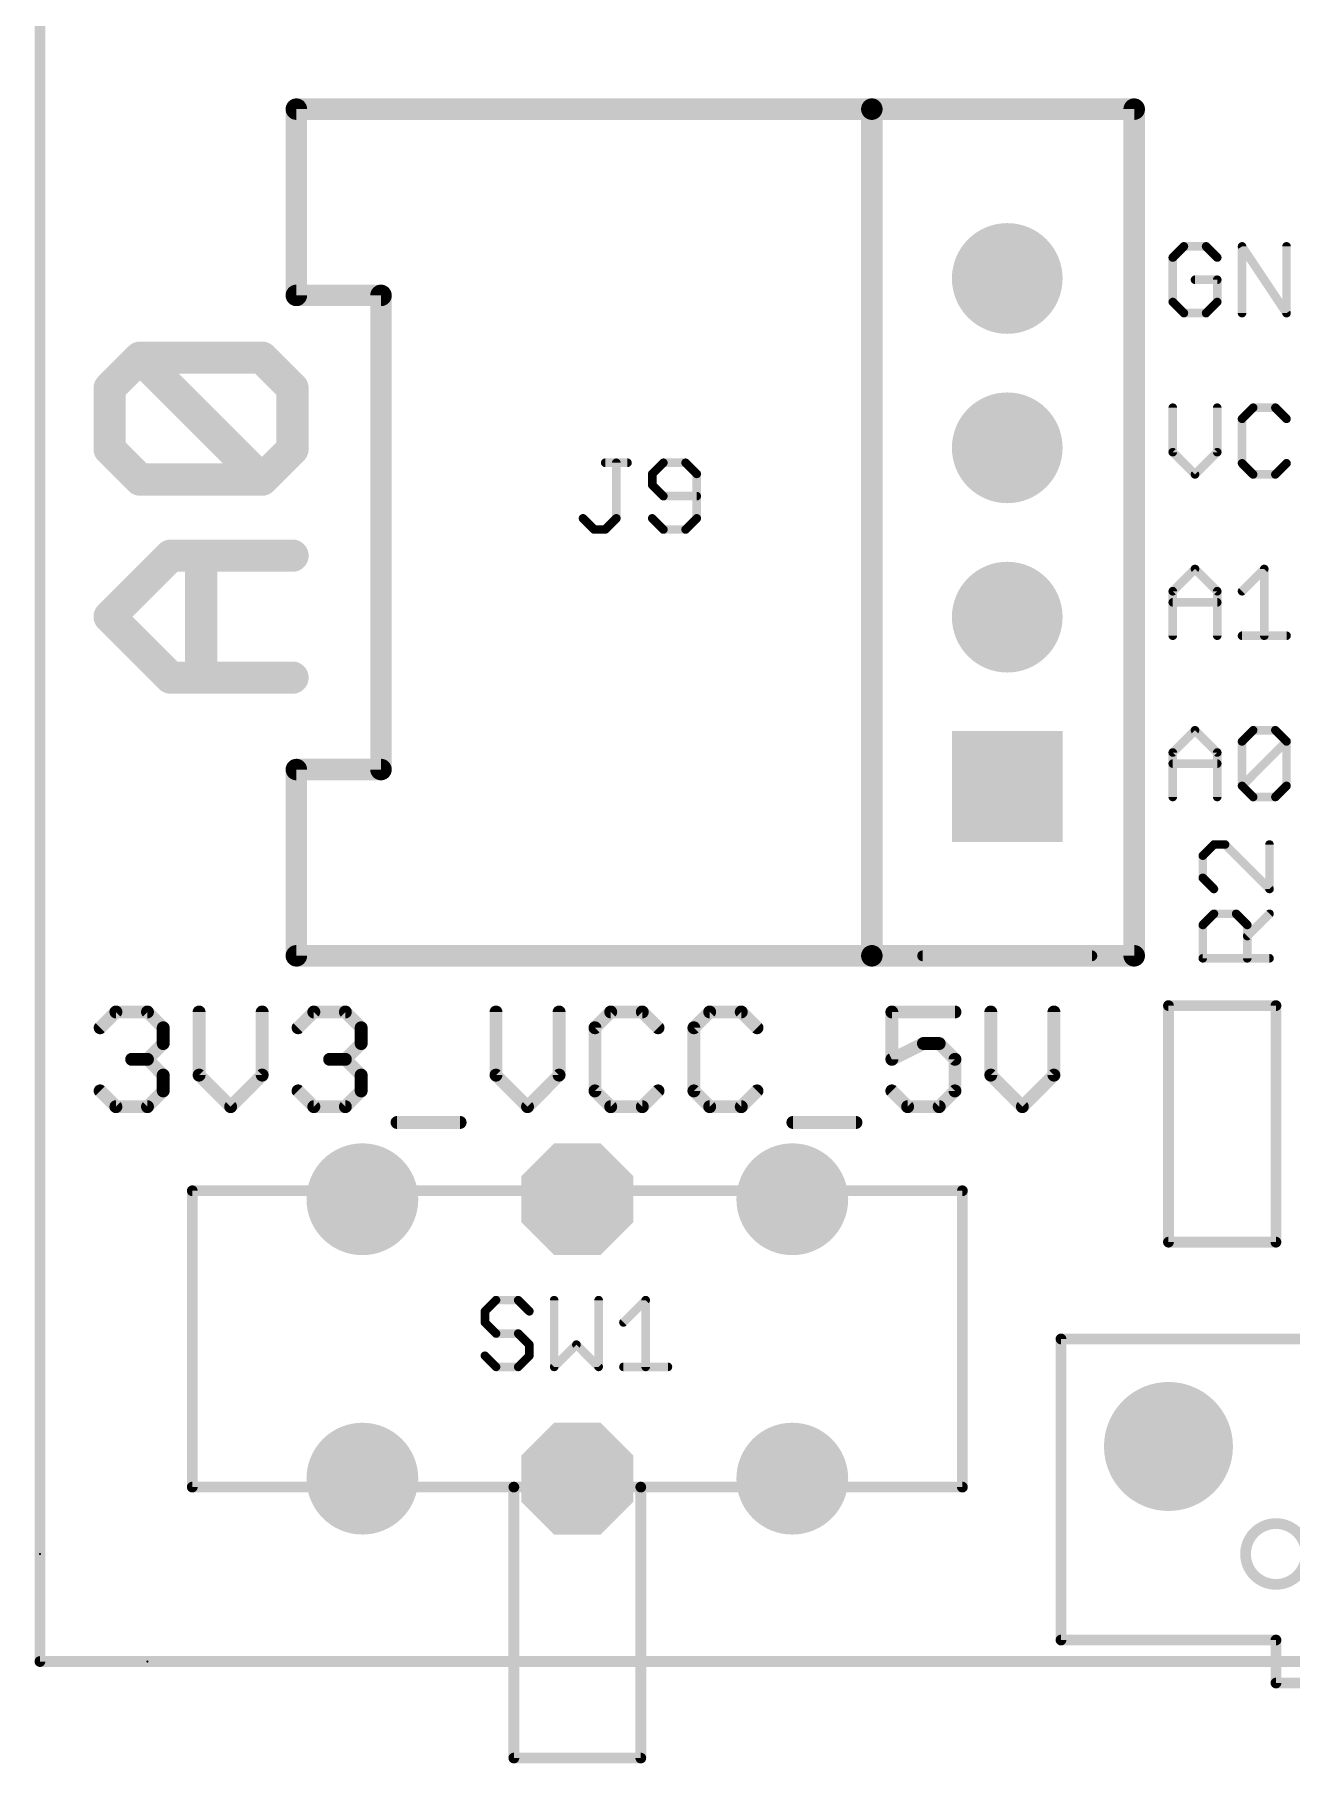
# Model space of a CAD drawing. Header units: inches. Extents: x 0 to 2.7, y -0.05 to 2.1.
# Drawn here: x -0.003 to 0.582, y -0.047 to 0.757 of the extents above; entities that cross this region are included whole.
import ezdxf

# ---------------------------------------------------------------- set-up
doc = ezdxf.new("R2010")
doc.units = ezdxf.units.IN
doc.header["$MEASUREMENT"] = 0
doc.layers.get('0').update_dxf_attribs({"linetype": 'CONTINUOUS'})
for name, color, linetype in [('17', 94, 'CONTINUOUS'), ('20', 214, 'CONTINUOUS'), ('21', 251, 'CONTINUOUS'), ('25', 251, 'CONTINUOUS')]:
    doc.layers.add(name, color=color, linetype=linetype)
doc.layers.get('0').off()

# ---------------------------------------------------------------- blocks, each defined once
blk = doc.blocks.new('SQUAREP')
blk.add_solid([(-0.5, -0.5), (0.5, -0.5), (-0.5, 0.5), (0.5, 0.5)])
blk = doc.blocks.new('ROUNDP')
at = {"const_width": 0.5}
blk.add_lwpolyline([(0, -0.25, 1), (0, 0.25, 1), (0, -0.25)], format="xyb", dxfattribs=at)
blk = doc.blocks.new('OCTAGONP')
at = {"const_width": 0.5}
blk.add_lwpolyline([(-0.25, -0.103553), (-0.25, 0.103553), (-0.103553, 0.25), (0.103553, 0.25), (0.25, 0.103553), (0.25, -0.103553), (0.103553, -0.25), (-0.103553, -0.25), (-0.25, -0.103553), (-0.25, 0.103553)], dxfattribs=at)

msp = doc.modelspace()

# ---------------------------------------------------------------- linework, layer by layer
at = {"layer": '20', "const_width": 0.0005}
for points in [[(0.00025, 0.05, 1), (-0.00025, 0.05)], [(0.00025, 0.05, 1), (-0.00025, 0.05)], [(-0.00025, 0.05, 1), (0.00025, 0.05)], [(0.05, 0.00025, 1), (0.05, -0.00025)], [(0.05, -0.00025, 1), (0.05, 0.00025)], [(0.05, -0.00025, 1), (0.05, 0.00025)]]:
    msp.add_lwpolyline(points, format="xyb", dxfattribs=at)
at = {"layer": '21'}
for points, const_width in [([(0, 0), (0, 2.1)], 0.005), ([(0.387008, 0.72185), (0.119291, 0.72185)], 0.01), ([(0.119291, 0.635236), (0.119291, 0.72185)], 0.01), ([(0.387008, 0.72185), (0.509055, 0.72185)], 0.01), ([(0.387008, 0.32815), (0.387008, 0.72185)], 0.01), ([(0.509055, 0.32815), (0.509055, 0.72185)], 0.01), ([(0.532171, 0.658026), (0.527, 0.652855)], 0.004), ([(0.542513, 0.658026), (0.532171, 0.658026)], 0.004), ([(0.547684, 0.652855), (0.542513, 0.658026)], 0.004), ([(0.559227, 0.627), (0.559227, 0.658026)], 0.004), ([(0.559227, 0.658026), (0.579912, 0.627)], 0.004), ([(0.579912, 0.627), (0.579912, 0.658026)], 0.004), ([(0.527, 0.652855), (0.527, 0.632171)], 0.004), ([(0.547684, 0.642513), (0.537342, 0.642513)], 0.004), ([(0.547684, 0.632171), (0.547684, 0.642513)], 0.004), ([(0.158661, 0.635236), (0.119291, 0.635236)], 0.01), ([(0.158661, 0.414764), (0.158661, 0.635236)], 0.01), ([(0.527, 0.632171), (0.532171, 0.627)], 0.004), ([(0.532171, 0.627), (0.542513, 0.627)], 0.004), ([(0.542513, 0.627), (0.547684, 0.632171)], 0.004), ([(0.032427, 0.592115), (0.046606, 0.606294)], 0.015), ([(0.046606, 0.606294), (0.103321, 0.606294)], 0.015), ([(0.103321, 0.549579), (0.046606, 0.606294)], 0.015), ([(0.103321, 0.606294), (0.1175, 0.592115)], 0.015), ([(0.032427, 0.563757), (0.032427, 0.592115)], 0.015), ([(0.1175, 0.592115), (0.1175, 0.563757)], 0.015), ([(0.527, 0.583026), (0.527, 0.562342)], 0.004), ([(0.547684, 0.562342), (0.547684, 0.583026)], 0.004), ([(0.564398, 0.583026), (0.559227, 0.577855)], 0.004), ([(0.559227, 0.577855), (0.559227, 0.557171)], 0.004), ([(0.574741, 0.583026), (0.564398, 0.583026)], 0.004), ([(0.579912, 0.577855), (0.574741, 0.583026)], 0.004), ([(0.046606, 0.549579), (0.032427, 0.563757)], 0.015), ([(0.1175, 0.563757), (0.103321, 0.549579)], 0.015), ([(0.527, 0.562342), (0.537342, 0.552)], 0.004), ([(0.537342, 0.552), (0.547684, 0.562342)], 0.004), ([(0.103321, 0.549579), (0.046606, 0.549579)], 0.015), ([(0.559227, 0.557171), (0.564398, 0.552)], 0.004), ([(0.574741, 0.552), (0.579912, 0.557171)], 0.004), ([(0.564398, 0.552), (0.574741, 0.552)], 0.004), ([(0.032427, 0.485858), (0.060785, 0.514215)], 0.015), ([(0.060785, 0.514215), (0.1175, 0.514215)], 0.015), ([(0.074964, 0.4575), (0.074964, 0.514215)], 0.015), ([(0.527, 0.497684), (0.537342, 0.508026)], 0.004), ([(0.537342, 0.508026), (0.547684, 0.497684)], 0.004), ([(0.559227, 0.497684), (0.56957, 0.508026)], 0.004), ([(0.56957, 0.508026), (0.56957, 0.477)], 0.004), ([(0.527, 0.477), (0.527, 0.497684)], 0.004), ([(0.547684, 0.497684), (0.547684, 0.477)], 0.004), ([(0.060785, 0.4575), (0.032427, 0.485858)], 0.015), ([(0.527, 0.492513), (0.547684, 0.492513)], 0.004), ([(0.559227, 0.477), (0.579912, 0.477)], 0.004), ([(0.1175, 0.4575), (0.060785, 0.4575)], 0.015), ([(0.527, 0.422684), (0.537342, 0.433026)], 0.004), ([(0.537342, 0.433026), (0.547684, 0.422684)], 0.004), ([(0.559227, 0.427855), (0.564398, 0.433026)], 0.004), ([(0.564398, 0.433026), (0.574741, 0.433026)], 0.004), ([(0.574741, 0.433026), (0.579912, 0.427855)], 0.004), ([(0.559227, 0.407171), (0.559227, 0.427855)], 0.004), ([(0.559227, 0.407171), (0.579912, 0.427855)], 0.004), ([(0.579912, 0.427855), (0.579912, 0.407171)], 0.004), ([(0.119291, 0.32815), (0.119291, 0.414764)], 0.01), ([(0.119291, 0.414764), (0.158661, 0.414764)], 0.01), ([(0.527, 0.402), (0.527, 0.422684)], 0.004), ([(0.527, 0.417513), (0.547684, 0.417513)], 0.004), ([(0.547684, 0.422684), (0.547684, 0.402)], 0.004), ([(0.564398, 0.402), (0.559227, 0.407171)], 0.004), ([(0.574741, 0.402), (0.564398, 0.402)], 0.004), ([(0.579912, 0.407171), (0.574741, 0.402)], 0.004), ([(0.119291, 0.32815), (0.387008, 0.32815)], 0.01), ([(0.387008, 0.32815), (0.509055, 0.32815)], 0.01), ([(0.41063, 0.32815), (0.48937, 0.32815)], 0.005), ([(0.525, 0.195), (0.525, 0.305)], 0.005), ([(0.525, 0.305), (0.575, 0.305)], 0.005), ([(0.575, 0.305), (0.575, 0.195)], 0.005), ([(0.028, 0.294698), (0.03534, 0.302038)], 0.006), ([(0.03534, 0.302038), (0.050019, 0.302038)], 0.006), ([(0.050019, 0.302038), (0.057358, 0.294698)], 0.006), ([(0.057358, 0.294698), (0.057358, 0.287358)], 0.006), ([(0.074039, 0.302038), (0.074039, 0.272679)], 0.006), ([(0.103398, 0.272679), (0.103398, 0.302038)], 0.006), ([(0.120078, 0.294698), (0.127418, 0.302038)], 0.006), ([(0.127418, 0.302038), (0.142097, 0.302038)], 0.006), ([(0.142097, 0.302038), (0.149437, 0.294698)], 0.006), ([(0.149437, 0.294698), (0.149437, 0.287358)], 0.006), ([(0.212157, 0.302038), (0.212157, 0.272679)], 0.006), ([(0.241515, 0.272679), (0.241515, 0.302038)], 0.006), ([(0.265536, 0.302038), (0.258196, 0.294698)], 0.006), ([(0.258196, 0.294698), (0.258196, 0.26534)], 0.006), ([(0.280215, 0.302038), (0.265536, 0.302038)], 0.006), ([(0.287555, 0.294698), (0.280215, 0.302038)], 0.006), ([(0.311575, 0.302038), (0.304235, 0.294698)], 0.006), ([(0.304235, 0.294698), (0.304235, 0.26534)], 0.006), ([(0.326254, 0.302038), (0.311575, 0.302038)], 0.006), ([(0.333594, 0.294698), (0.326254, 0.302038)], 0.006), ([(0.425672, 0.302038), (0.396314, 0.302038)], 0.006), ([(0.396314, 0.302038), (0.396314, 0.280019)], 0.006), ([(0.442353, 0.302038), (0.442353, 0.272679)], 0.006), ([(0.471712, 0.272679), (0.471712, 0.302038)], 0.006), ([(0.057358, 0.287358), (0.050019, 0.280019)], 0.006), ([(0.149437, 0.287358), (0.142097, 0.280019)], 0.006), ([(0.396314, 0.280019), (0.410993, 0.287358)], 0.006), ([(0.410993, 0.287358), (0.418333, 0.287358)], 0.006), ([(0.418333, 0.287358), (0.425672, 0.280019)], 0.006), ([(0.050019, 0.280019), (0.042679, 0.280019)], 0.006), ([(0.050019, 0.280019), (0.057358, 0.272679)], 0.006), ([(0.142097, 0.280019), (0.134758, 0.280019)], 0.006), ([(0.142097, 0.280019), (0.149437, 0.272679)], 0.006), ([(0.425672, 0.280019), (0.425672, 0.26534)], 0.006), ([(0.057358, 0.272679), (0.057358, 0.26534)], 0.006), ([(0.074039, 0.272679), (0.088718, 0.258)], 0.006), ([(0.088718, 0.258), (0.103398, 0.272679)], 0.006), ([(0.149437, 0.272679), (0.149437, 0.26534)], 0.006), ([(0.212157, 0.272679), (0.226836, 0.258)], 0.006), ([(0.226836, 0.258), (0.241515, 0.272679)], 0.006), ([(0.442353, 0.272679), (0.457032, 0.258)], 0.006), ([(0.457032, 0.258), (0.471712, 0.272679)], 0.006), ([(0.03534, 0.258), (0.028, 0.26534)], 0.006), ([(0.057358, 0.26534), (0.050019, 0.258)], 0.006), ([(0.127418, 0.258), (0.120078, 0.26534)], 0.006), ([(0.149437, 0.26534), (0.142097, 0.258)], 0.006), ([(0.258196, 0.26534), (0.265536, 0.258)], 0.006), ([(0.280215, 0.258), (0.287555, 0.26534)], 0.006), ([(0.304235, 0.26534), (0.311575, 0.258)], 0.006), ([(0.326254, 0.258), (0.333594, 0.26534)], 0.006), ([(0.403654, 0.258), (0.396314, 0.26534)], 0.006), ([(0.425672, 0.26534), (0.418333, 0.258)], 0.006), ([(0.050019, 0.258), (0.03534, 0.258)], 0.006), ([(0.142097, 0.258), (0.127418, 0.258)], 0.006), ([(0.265536, 0.258), (0.280215, 0.258)], 0.006), ([(0.311575, 0.258), (0.326254, 0.258)], 0.006), ([(0.418333, 0.258), (0.403654, 0.258)], 0.006), ([(0.166118, 0.25066), (0.195476, 0.25066)], 0.006), ([(0.350275, 0.25066), (0.379633, 0.25066)], 0.006), ([(0.070866, 0.081102), (0.070866, 0.218898)], 0.005), ([(0.070866, 0.218898), (0.429134, 0.218898)], 0.005), ([(0.429134, 0.218898), (0.429134, 0.081102)], 0.005), ([(0.575, 0.195), (0.525, 0.195)], 0.005), ([(0.475, 0.01), (0.475, 0.15)], 0.005), ([(0.475, 0.15), (0.775, 0.15)], 0.005), ([(0.220472, 0.081102), (0.070866, 0.081102)], 0.005), ([(0.279528, 0.081102), (0.220472, 0.081102)], 0.005), ([(0.220472, 0.081102), (0.220472, -0.044882)], 0.005), ([(0.429134, 0.081102), (0.279528, 0.081102)], 0.005), ([(0.279528, -0.044882), (0.279528, 0.081102)], 0.005), ([(0.575, 0.01), (0.475, 0.01)], 0.005), ([(0.575, -0.01), (0.575, 0.01)], 0.005), ([(2.6, 0), (0, 0)], 0.005), ([(0.675, -0.01), (0.575, -0.01)], 0.005), ([(0.220472, -0.044882), (0.279528, -0.044882)], 0.005)]:
    msp.add_lwpolyline(points, dxfattribs=dict(at, const_width=const_width))
for points, const_width in [([(0.119291, 0.72435, 1), (0.119291, 0.71935)], 0.005), ([(0.121791, 0.72185, 1), (0.116791, 0.72185)], 0.005), ([(0.387008, 0.72435, 1), (0.387008, 0.71935)], 0.005), ([(0.389508, 0.72185, 1), (0.384508, 0.72185)], 0.005), ([(0.387008, 0.71935, 1), (0.387008, 0.72435)], 0.005), ([(0.511555, 0.72185, 1), (0.506555, 0.72185)], 0.005), ([(0.509055, 0.71935, 1), (0.509055, 0.72435)], 0.005), ([(0.532171, 0.659026, 1), (0.532171, 0.657026)], 0.002), ([(0.532878, 0.657319, 1), (0.531464, 0.658734)], 0.002), ([(0.54322, 0.658734, 1), (0.541806, 0.657319)], 0.002), ([(0.542513, 0.657026, 1), (0.542513, 0.659026)], 0.002), ([(0.56006, 0.658581, 1), (0.558395, 0.657472)], 0.002), ([(0.560227, 0.658026, 1), (0.558227, 0.658026)], 0.002), ([(0.580912, 0.658026, 1), (0.578912, 0.658026)], 0.002), ([(0.528, 0.652855, 1), (0.526, 0.652855)], 0.002), ([(0.526293, 0.653562, 1), (0.527707, 0.652148)], 0.002), ([(0.546977, 0.652148, 1), (0.548391, 0.653562)], 0.002), ([(0.537342, 0.643513, 1), (0.537342, 0.641513)], 0.002), ([(0.548684, 0.642513, 1), (0.546684, 0.642513)], 0.002), ([(0.547684, 0.641513, 1), (0.547684, 0.643513)], 0.002), ([(0.119291, 0.637736, 1), (0.119291, 0.632736)], 0.005), ([(0.116791, 0.635236, 1), (0.121791, 0.635236)], 0.005), ([(0.161161, 0.635236, 1), (0.156161, 0.635236)], 0.005), ([(0.158661, 0.632736, 1), (0.158661, 0.637736)], 0.005), ([(0.527707, 0.632878, 1), (0.526293, 0.631464)], 0.002), ([(0.526, 0.632171, 1), (0.528, 0.632171)], 0.002), ([(0.532171, 0.628, 1), (0.532171, 0.626)], 0.002), ([(0.531464, 0.626293, 1), (0.532878, 0.627707)], 0.002), ([(0.541806, 0.627707, 1), (0.54322, 0.626293)], 0.002), ([(0.542513, 0.626, 1), (0.542513, 0.628)], 0.002), ([(0.546684, 0.632171, 1), (0.548684, 0.632171)], 0.002), ([(0.548391, 0.631464, 1), (0.546977, 0.632878)], 0.002), ([(0.558227, 0.627, 1), (0.560227, 0.627)], 0.002), ([(0.578912, 0.627, 1), (0.580912, 0.627)], 0.002), ([(0.57908, 0.626445, 1), (0.580744, 0.627555)], 0.002), ([(0.046606, 0.610044, 1), (0.046606, 0.602544)], 0.0075), ([(0.049258, 0.608945, 1), (0.043955, 0.603642)], 0.0075), ([(0.049258, 0.603642, 1), (0.043955, 0.608945)], 0.0075), ([(0.105973, 0.608945, 1), (0.10067, 0.603642)], 0.0075), ([(0.103321, 0.602544, 1), (0.103321, 0.610044)], 0.0075), ([(0.036177, 0.592115, 1), (0.028677, 0.592115)], 0.0075), ([(0.029776, 0.594767, 1), (0.035079, 0.589463)], 0.0075), ([(0.12125, 0.592115, 1), (0.11375, 0.592115)], 0.0075), ([(0.114848, 0.589463, 1), (0.120152, 0.594767)], 0.0075), ([(0.528, 0.583026, 1), (0.526, 0.583026)], 0.002), ([(0.548684, 0.583026, 1), (0.546684, 0.583026)], 0.002), ([(0.560227, 0.577855, 1), (0.558227, 0.577855)], 0.002), ([(0.55852, 0.578562, 1), (0.559935, 0.577148)], 0.002), ([(0.564398, 0.584026, 1), (0.564398, 0.582026)], 0.002), ([(0.565106, 0.582319, 1), (0.563691, 0.583734)], 0.002), ([(0.575448, 0.583734, 1), (0.574034, 0.582319)], 0.002), ([(0.574741, 0.582026, 1), (0.574741, 0.584026)], 0.002), ([(0.579205, 0.577148, 1), (0.580619, 0.578562)], 0.002), ([(0.035079, 0.566409, 1), (0.029776, 0.561106)], 0.0075), ([(0.120152, 0.561106, 1), (0.114848, 0.566409)], 0.0075), ([(0.028677, 0.563757, 1), (0.036177, 0.563757)], 0.0075), ([(0.11375, 0.563757, 1), (0.12125, 0.563757)], 0.0075), ([(0.527707, 0.563049, 1), (0.526293, 0.561635)], 0.002), ([(0.526, 0.562342, 1), (0.528, 0.562342)], 0.002), ([(0.546684, 0.562342, 1), (0.548684, 0.562342)], 0.002), ([(0.548391, 0.561635, 1), (0.546977, 0.563049)], 0.002), ([(0.046606, 0.553329, 1), (0.046606, 0.545829)], 0.0075), ([(0.043955, 0.546927, 1), (0.049258, 0.55223)], 0.0075), ([(0.10067, 0.55223, 1), (0.105973, 0.546927)], 0.0075), ([(0.10067, 0.546927, 1), (0.105973, 0.55223)], 0.0075), ([(0.103321, 0.545829, 1), (0.103321, 0.553329)], 0.0075), ([(0.559935, 0.557878, 1), (0.55852, 0.556464)], 0.002), ([(0.558227, 0.557171, 1), (0.560227, 0.557171)], 0.002), ([(0.580619, 0.556464, 1), (0.579205, 0.557878)], 0.002), ([(0.536635, 0.552707, 1), (0.538049, 0.551293)], 0.002), ([(0.536635, 0.551293, 1), (0.538049, 0.552707)], 0.002), ([(0.564398, 0.553, 1), (0.564398, 0.551)], 0.002), ([(0.563691, 0.551293, 1), (0.565106, 0.552707)], 0.002), ([(0.574034, 0.552707, 1), (0.575448, 0.551293)], 0.002), ([(0.574741, 0.551, 1), (0.574741, 0.553)], 0.002), ([(0.060785, 0.517965, 1), (0.060785, 0.510465)], 0.0075), ([(0.063437, 0.511563, 1), (0.058133, 0.516867)], 0.0075), ([(0.078714, 0.514215, 1), (0.071214, 0.514215)], 0.0075), ([(0.1175, 0.510465, 1), (0.1175, 0.517965)], 0.0075), ([(0.538049, 0.508734, 1), (0.536635, 0.507319)], 0.002), ([(0.538049, 0.507319, 1), (0.536635, 0.508734)], 0.002), ([(0.57057, 0.508026, 1), (0.56857, 0.508026)], 0.002), ([(0.570277, 0.507319, 1), (0.568863, 0.508734)], 0.002), ([(0.528, 0.497684, 1), (0.526, 0.497684)], 0.002), ([(0.526293, 0.498391, 1), (0.527707, 0.496977)], 0.002), ([(0.548684, 0.497684, 1), (0.546684, 0.497684)], 0.002), ([(0.546977, 0.496977, 1), (0.548391, 0.498391)], 0.002), ([(0.55852, 0.498391, 1), (0.559935, 0.496977)], 0.002), ([(0.035079, 0.488509, 1), (0.029776, 0.483206)], 0.0075), ([(0.029776, 0.488509, 1), (0.035079, 0.483206)], 0.0075), ([(0.527, 0.493513, 1), (0.527, 0.491513)], 0.002), ([(0.547684, 0.491513, 1), (0.547684, 0.493513)], 0.002), ([(0.526, 0.477, 1), (0.528, 0.477)], 0.002), ([(0.546684, 0.477, 1), (0.548684, 0.477)], 0.002), ([(0.559227, 0.478, 1), (0.559227, 0.476)], 0.002), ([(0.56857, 0.477, 1), (0.57057, 0.477)], 0.002), ([(0.579912, 0.476, 1), (0.579912, 0.478)], 0.002), ([(0.060785, 0.46125, 1), (0.060785, 0.45375)], 0.0075), ([(0.058133, 0.454848, 1), (0.063437, 0.460152)], 0.0075), ([(0.071214, 0.4575, 1), (0.078714, 0.4575)], 0.0075), ([(0.1175, 0.45375, 1), (0.1175, 0.46125)], 0.0075), ([(0.538049, 0.433734, 1), (0.536635, 0.432319)], 0.002), ([(0.538049, 0.432319, 1), (0.536635, 0.433734)], 0.002), ([(0.564398, 0.434026, 1), (0.564398, 0.432026)], 0.002), ([(0.565106, 0.432319, 1), (0.563691, 0.433734)], 0.002), ([(0.575448, 0.433734, 1), (0.574034, 0.432319)], 0.002), ([(0.574741, 0.432026, 1), (0.574741, 0.434026)], 0.002), ([(0.560227, 0.427855, 1), (0.558227, 0.427855)], 0.002), ([(0.55852, 0.428562, 1), (0.559935, 0.427148)], 0.002), ([(0.580912, 0.427855, 1), (0.578912, 0.427855)], 0.002), ([(0.580619, 0.427148, 1), (0.579205, 0.428562)], 0.002), ([(0.579205, 0.427148, 1), (0.580619, 0.428562)], 0.002), ([(0.121791, 0.414764, 1), (0.116791, 0.414764)], 0.005), ([(0.119291, 0.417264, 1), (0.119291, 0.412264)], 0.005), ([(0.158661, 0.412264, 1), (0.158661, 0.417264)], 0.005), ([(0.528, 0.422684, 1), (0.526, 0.422684)], 0.002), ([(0.526293, 0.423391, 1), (0.527707, 0.421977)], 0.002), ([(0.527, 0.418513, 1), (0.527, 0.416513)], 0.002), ([(0.548684, 0.422684, 1), (0.546684, 0.422684)], 0.002), ([(0.546977, 0.421977, 1), (0.548391, 0.423391)], 0.002), ([(0.547684, 0.416513, 1), (0.547684, 0.418513)], 0.002), ([(0.156161, 0.414764, 1), (0.161161, 0.414764)], 0.005), ([(0.526, 0.402, 1), (0.528, 0.402)], 0.002), ([(0.546684, 0.402, 1), (0.548684, 0.402)], 0.002), ([(0.559935, 0.407878, 1), (0.55852, 0.406464)], 0.002), ([(0.55852, 0.407878, 1), (0.559935, 0.406464)], 0.002), ([(0.558227, 0.407171, 1), (0.560227, 0.407171)], 0.002), ([(0.564398, 0.403, 1), (0.564398, 0.401)], 0.002), ([(0.563691, 0.401293, 1), (0.565106, 0.402707)], 0.002), ([(0.574034, 0.402707, 1), (0.575448, 0.401293)], 0.002), ([(0.574741, 0.401, 1), (0.574741, 0.403)], 0.002), ([(0.578912, 0.407171, 1), (0.580912, 0.407171)], 0.002), ([(0.580619, 0.406464, 1), (0.579205, 0.407878)], 0.002), ([(0.119291, 0.33065, 1), (0.119291, 0.32565)], 0.005), ([(0.116791, 0.32815, 1), (0.121791, 0.32815)], 0.005), ([(0.387008, 0.33065, 1), (0.387008, 0.32565)], 0.005), ([(0.384508, 0.32815, 1), (0.389508, 0.32815)], 0.005), ([(0.387008, 0.32565, 1), (0.387008, 0.33065)], 0.005), ([(0.41063, 0.3294, 1), (0.41063, 0.3269)], 0.0025), ([(0.48937, 0.3269, 1), (0.48937, 0.3294)], 0.0025), ([(0.506555, 0.32815, 1), (0.511555, 0.32815)], 0.005), ([(0.509055, 0.32565, 1), (0.509055, 0.33065)], 0.005), ([(0.52625, 0.305, 1), (0.52375, 0.305)], 0.0025), ([(0.525, 0.30625, 1), (0.525, 0.30375)], 0.0025), ([(0.57625, 0.305, 1), (0.57375, 0.305)], 0.0025), ([(0.575, 0.30375, 1), (0.575, 0.30625)], 0.0025), ([(0.03534, 0.303538, 1), (0.03534, 0.300538)], 0.003), ([(0.0364, 0.300977, 1), (0.034279, 0.303098)], 0.003), ([(0.051079, 0.303098, 1), (0.048958, 0.300977)], 0.003), ([(0.050019, 0.300538, 1), (0.050019, 0.303538)], 0.003), ([(0.058858, 0.294698, 1), (0.055858, 0.294698)], 0.003), ([(0.075539, 0.302038, 1), (0.072539, 0.302038)], 0.003), ([(0.104898, 0.302038, 1), (0.101898, 0.302038)], 0.003), ([(0.127418, 0.303538, 1), (0.127418, 0.300538)], 0.003), ([(0.128479, 0.300977, 1), (0.126357, 0.303098)], 0.003), ([(0.143158, 0.303098, 1), (0.141037, 0.300977)], 0.003), ([(0.142097, 0.300538, 1), (0.142097, 0.303538)], 0.003), ([(0.150937, 0.294698, 1), (0.147937, 0.294698)], 0.003), ([(0.213657, 0.302038, 1), (0.210657, 0.302038)], 0.003), ([(0.243015, 0.302038, 1), (0.240015, 0.302038)], 0.003), ([(0.259696, 0.294698, 1), (0.256696, 0.294698)], 0.003), ([(0.265536, 0.303538, 1), (0.265536, 0.300538)], 0.003), ([(0.266596, 0.300977, 1), (0.264475, 0.303098)], 0.003), ([(0.281276, 0.303098, 1), (0.279154, 0.300977)], 0.003), ([(0.280215, 0.300538, 1), (0.280215, 0.303538)], 0.003), ([(0.305735, 0.294698, 1), (0.302735, 0.294698)], 0.003), ([(0.311575, 0.303538, 1), (0.311575, 0.300538)], 0.003), ([(0.312636, 0.300977, 1), (0.310514, 0.303098)], 0.003), ([(0.327315, 0.303098, 1), (0.325194, 0.300977)], 0.003), ([(0.326254, 0.300538, 1), (0.326254, 0.303538)], 0.003), ([(0.396314, 0.303538, 1), (0.396314, 0.300538)], 0.003), ([(0.397814, 0.302038, 1), (0.394814, 0.302038)], 0.003), ([(0.425672, 0.300538, 1), (0.425672, 0.303538)], 0.003), ([(0.443853, 0.302038, 1), (0.440853, 0.302038)], 0.003), ([(0.473212, 0.302038, 1), (0.470212, 0.302038)], 0.003), ([(0.026939, 0.295759, 1), (0.029061, 0.293637)], 0.003), ([(0.056298, 0.293637, 1), (0.058419, 0.295759)], 0.003), ([(0.058419, 0.286298, 1), (0.056298, 0.288419)], 0.003), ([(0.119018, 0.295759, 1), (0.121139, 0.293637)], 0.003), ([(0.148376, 0.293637, 1), (0.150498, 0.295759)], 0.003), ([(0.150498, 0.286298, 1), (0.148376, 0.288419)], 0.003), ([(0.257136, 0.295759, 1), (0.259257, 0.293637)], 0.003), ([(0.286494, 0.293637, 1), (0.288615, 0.295759)], 0.003), ([(0.303175, 0.295759, 1), (0.305296, 0.293637)], 0.003), ([(0.332533, 0.293637, 1), (0.334655, 0.295759)], 0.003), ([(0.410993, 0.288858, 1), (0.410993, 0.285858)], 0.003), ([(0.411664, 0.286017, 1), (0.410322, 0.2887)], 0.003), ([(0.419393, 0.288419, 1), (0.417272, 0.286298)], 0.003), ([(0.418333, 0.285858, 1), (0.418333, 0.288858)], 0.003), ([(0.042679, 0.281519, 1), (0.042679, 0.278519)], 0.003), ([(0.051079, 0.281079, 1), (0.048958, 0.278958)], 0.003), ([(0.048958, 0.281079, 1), (0.051079, 0.278958)], 0.003), ([(0.050019, 0.278519, 1), (0.050019, 0.281519)], 0.003), ([(0.055858, 0.287358, 1), (0.058858, 0.287358)], 0.003), ([(0.134758, 0.281519, 1), (0.134758, 0.278519)], 0.003), ([(0.143158, 0.281079, 1), (0.141037, 0.278958)], 0.003), ([(0.141037, 0.281079, 1), (0.143158, 0.278958)], 0.003), ([(0.142097, 0.278519, 1), (0.142097, 0.281519)], 0.003), ([(0.147937, 0.287358, 1), (0.150937, 0.287358)], 0.003), ([(0.395643, 0.28136, 1), (0.396985, 0.278677)], 0.003), ([(0.394814, 0.280019, 1), (0.397814, 0.280019)], 0.003), ([(0.427172, 0.280019, 1), (0.424172, 0.280019)], 0.003), ([(0.424612, 0.278958, 1), (0.426733, 0.281079)], 0.003), ([(0.058858, 0.272679, 1), (0.055858, 0.272679)], 0.003), ([(0.056298, 0.271618, 1), (0.058419, 0.27374)], 0.003), ([(0.0751, 0.27374, 1), (0.072979, 0.271618)], 0.003), ([(0.072539, 0.272679, 1), (0.075539, 0.272679)], 0.003), ([(0.101898, 0.272679, 1), (0.104898, 0.272679)], 0.003), ([(0.104458, 0.271618, 1), (0.102337, 0.27374)], 0.003), ([(0.150937, 0.272679, 1), (0.147937, 0.272679)], 0.003), ([(0.148376, 0.271618, 1), (0.150498, 0.27374)], 0.003), ([(0.213218, 0.27374, 1), (0.211096, 0.271618)], 0.003), ([(0.210657, 0.272679, 1), (0.213657, 0.272679)], 0.003), ([(0.240015, 0.272679, 1), (0.243015, 0.272679)], 0.003), ([(0.242576, 0.271618, 1), (0.240455, 0.27374)], 0.003), ([(0.443414, 0.27374, 1), (0.441293, 0.271618)], 0.003), ([(0.440853, 0.272679, 1), (0.443853, 0.272679)], 0.003), ([(0.470212, 0.272679, 1), (0.473212, 0.272679)], 0.003), ([(0.472772, 0.271618, 1), (0.470651, 0.27374)], 0.003), ([(0.029061, 0.2664, 1), (0.026939, 0.264279)], 0.003), ([(0.055858, 0.26534, 1), (0.058858, 0.26534)], 0.003), ([(0.058419, 0.264279, 1), (0.056298, 0.2664)], 0.003), ([(0.121139, 0.2664, 1), (0.119018, 0.264279)], 0.003), ([(0.147937, 0.26534, 1), (0.150937, 0.26534)], 0.003), ([(0.150498, 0.264279, 1), (0.148376, 0.2664)], 0.003), ([(0.256696, 0.26534, 1), (0.259696, 0.26534)], 0.003), ([(0.259257, 0.2664, 1), (0.257136, 0.264279)], 0.003), ([(0.288615, 0.264279, 1), (0.286494, 0.2664)], 0.003), ([(0.302735, 0.26534, 1), (0.305735, 0.26534)], 0.003), ([(0.305296, 0.2664, 1), (0.303175, 0.264279)], 0.003), ([(0.334655, 0.264279, 1), (0.332533, 0.2664)], 0.003), ([(0.397375, 0.2664, 1), (0.395253, 0.264279)], 0.003), ([(0.424172, 0.26534, 1), (0.427172, 0.26534)], 0.003), ([(0.426733, 0.264279, 1), (0.424612, 0.2664)], 0.003), ([(0.03534, 0.2595, 1), (0.03534, 0.2565)], 0.003), ([(0.034279, 0.256939, 1), (0.0364, 0.259061)], 0.003), ([(0.048958, 0.259061, 1), (0.051079, 0.256939)], 0.003), ([(0.050019, 0.2565, 1), (0.050019, 0.2595)], 0.003), ([(0.087658, 0.259061, 1), (0.089779, 0.256939)], 0.003), ([(0.087658, 0.256939, 1), (0.089779, 0.259061)], 0.003), ([(0.127418, 0.2595, 1), (0.127418, 0.2565)], 0.003), ([(0.126357, 0.256939, 1), (0.128479, 0.259061)], 0.003), ([(0.141037, 0.259061, 1), (0.143158, 0.256939)], 0.003), ([(0.142097, 0.2565, 1), (0.142097, 0.2595)], 0.003), ([(0.225775, 0.259061, 1), (0.227897, 0.256939)], 0.003), ([(0.225775, 0.256939, 1), (0.227897, 0.259061)], 0.003), ([(0.265536, 0.2595, 1), (0.265536, 0.2565)], 0.003), ([(0.264475, 0.256939, 1), (0.266596, 0.259061)], 0.003), ([(0.279154, 0.259061, 1), (0.281276, 0.256939)], 0.003), ([(0.280215, 0.2565, 1), (0.280215, 0.2595)], 0.003), ([(0.311575, 0.2595, 1), (0.311575, 0.2565)], 0.003), ([(0.310514, 0.256939, 1), (0.312636, 0.259061)], 0.003), ([(0.325194, 0.259061, 1), (0.327315, 0.256939)], 0.003), ([(0.326254, 0.2565, 1), (0.326254, 0.2595)], 0.003), ([(0.403654, 0.2595, 1), (0.403654, 0.2565)], 0.003), ([(0.402593, 0.256939, 1), (0.404714, 0.259061)], 0.003), ([(0.417272, 0.259061, 1), (0.419393, 0.256939)], 0.003), ([(0.418333, 0.2565, 1), (0.418333, 0.2595)], 0.003), ([(0.455972, 0.259061, 1), (0.458093, 0.256939)], 0.003), ([(0.455972, 0.256939, 1), (0.458093, 0.259061)], 0.003), ([(0.166118, 0.25216, 1), (0.166118, 0.24916)], 0.003), ([(0.195476, 0.24916, 1), (0.195476, 0.25216)], 0.003), ([(0.350275, 0.25216, 1), (0.350275, 0.24916)], 0.003), ([(0.379633, 0.24916, 1), (0.379633, 0.25216)], 0.003), ([(0.072116, 0.218898, 1), (0.069616, 0.218898)], 0.0025), ([(0.070866, 0.220148, 1), (0.070866, 0.217648)], 0.0025), ([(0.430384, 0.218898, 1), (0.427884, 0.218898)], 0.0025), ([(0.429134, 0.217648, 1), (0.429134, 0.220148)], 0.0025), ([(0.525, 0.19625, 1), (0.525, 0.19375)], 0.0025), ([(0.52375, 0.195, 1), (0.52625, 0.195)], 0.0025), ([(0.57375, 0.195, 1), (0.57625, 0.195)], 0.0025), ([(0.575, 0.19375, 1), (0.575, 0.19625)], 0.0025), ([(0.47625, 0.15, 1), (0.47375, 0.15)], 0.0025), ([(0.475, 0.15125, 1), (0.475, 0.14875)], 0.0025), ([(0.070866, 0.082352, 1), (0.070866, 0.079852)], 0.0025), ([(0.069616, 0.081102, 1), (0.072116, 0.081102)], 0.0025), ([(0.220472, 0.082352, 1), (0.220472, 0.079852)], 0.0025), ([(0.221722, 0.081102, 1), (0.219222, 0.081102)], 0.0025), ([(0.220472, 0.079852, 1), (0.220472, 0.082352)], 0.0025), ([(0.279528, 0.082352, 1), (0.279528, 0.079852)], 0.0025), ([(0.280778, 0.081102, 1), (0.278278, 0.081102)], 0.0025), ([(0.279528, 0.079852, 1), (0.279528, 0.082352)], 0.0025), ([(0.427884, 0.081102, 1), (0.430384, 0.081102)], 0.0025), ([(0.429134, 0.079852, 1), (0.429134, 0.082352)], 0.0025), ([(0.575, 0.035858, 1), (0.575, 0.064142, 1), (0.575, 0.035858)], 0.005), ([(0.475, 0.01125, 1), (0.475, 0.00875)], 0.0025), ([(0.47375, 0.01, 1), (0.47625, 0.01)], 0.0025), ([(0.57625, 0.01, 1), (0.57375, 0.01)], 0.0025), ([(0.575, 0.00875, 1), (0.575, 0.01125)], 0.0025), ([(0, 0.00125, 1), (0, -0.00125)], 0.0025), ([(-0.00125, 0, 1), (0.00125, 0)], 0.0025), ([(0.575, -0.00875, 1), (0.575, -0.01125)], 0.0025), ([(0.57375, -0.01, 1), (0.57625, -0.01)], 0.0025), ([(0.220472, -0.043632, 1), (0.220472, -0.046132)], 0.0025), ([(0.219222, -0.044882, 1), (0.221722, -0.044882)], 0.0025), ([(0.278278, -0.044882, 1), (0.280778, -0.044882)], 0.0025), ([(0.279528, -0.046132, 1), (0.279528, -0.043632)], 0.0025)]:
    msp.add_lwpolyline(points, format="xyb", dxfattribs=dict(at, const_width=const_width))
at = {"layer": '25', "const_width": 0.004}
for points in [[(0.262972, 0.557416), (0.273314, 0.557416)], [(0.268143, 0.531561), (0.268143, 0.557416)], [(0.290028, 0.557416), (0.284857, 0.552245)], [(0.300371, 0.557416), (0.290028, 0.557416)], [(0.305542, 0.552245), (0.300371, 0.557416)], [(0.284857, 0.552245), (0.284857, 0.547074)], [(0.284857, 0.547074), (0.290028, 0.541903)], [(0.305542, 0.531561), (0.305542, 0.552245)], [(0.290028, 0.541903), (0.305542, 0.541903)], [(0.25263, 0.531561), (0.257801, 0.52639)], [(0.262972, 0.52639), (0.268143, 0.531561)], [(0.284857, 0.531561), (0.290028, 0.52639)], [(0.300371, 0.52639), (0.305542, 0.531561)], [(0.257801, 0.52639), (0.262972, 0.52639)], [(0.290028, 0.52639), (0.300371, 0.52639)], [(0.546145, 0.379912), (0.540974, 0.374741)], [(0.551316, 0.379912), (0.546145, 0.379912)], [(0.572, 0.359227), (0.551316, 0.379912)], [(0.572, 0.379912), (0.572, 0.359227)], [(0.540974, 0.374741), (0.540974, 0.364398)], [(0.540974, 0.364398), (0.546145, 0.359227)], [(0.540974, 0.342513), (0.546145, 0.347684)], [(0.546145, 0.347684), (0.556487, 0.347684)], [(0.556487, 0.347684), (0.561658, 0.342513)], [(0.561658, 0.337342), (0.572, 0.347684)], [(0.540974, 0.327), (0.540974, 0.342513)], [(0.561658, 0.342513), (0.561658, 0.327)], [(0.572, 0.327), (0.540974, 0.327)], [(0.212171, 0.168026), (0.207, 0.162855)], [(0.222513, 0.168026), (0.212171, 0.168026)], [(0.227684, 0.162855), (0.222513, 0.168026)], [(0.239227, 0.168026), (0.239227, 0.137)], [(0.259912, 0.137), (0.259912, 0.168026)], [(0.271455, 0.157684), (0.281797, 0.168026)], [(0.281797, 0.168026), (0.281797, 0.137)], [(0.207, 0.162855), (0.207, 0.157684)], [(0.207, 0.157684), (0.212171, 0.152513)], [(0.212171, 0.152513), (0.222513, 0.152513)], [(0.222513, 0.152513), (0.227684, 0.147342)], [(0.227684, 0.147342), (0.227684, 0.142171)], [(0.239227, 0.137), (0.24957, 0.147342)], [(0.24957, 0.147342), (0.259912, 0.137)], [(0.212171, 0.137), (0.207, 0.142171)], [(0.222513, 0.137), (0.212171, 0.137)], [(0.227684, 0.142171), (0.222513, 0.137)], [(0.271455, 0.137), (0.292139, 0.137)]]:
    msp.add_lwpolyline(points, dxfattribs=at)
at = {"layer": '25', "const_width": 0.002}
for points in [[(0.262972, 0.558416, 1), (0.262972, 0.556416)], [(0.269143, 0.557416, 1), (0.267143, 0.557416)], [(0.273314, 0.556416, 1), (0.273314, 0.558416)], [(0.290028, 0.558416, 1), (0.290028, 0.556416)], [(0.290736, 0.556709, 1), (0.289321, 0.558123)], [(0.301078, 0.558123, 1), (0.299663, 0.556709)], [(0.300371, 0.556416, 1), (0.300371, 0.558416)], [(0.285857, 0.552245, 1), (0.283857, 0.552245)], [(0.28415, 0.552952, 1), (0.285565, 0.551538)], [(0.285565, 0.547781, 1), (0.28415, 0.546367)], [(0.283857, 0.547074, 1), (0.285857, 0.547074)], [(0.306542, 0.552245, 1), (0.304542, 0.552245)], [(0.304835, 0.551538, 1), (0.306249, 0.552952)], [(0.290028, 0.542903, 1), (0.290028, 0.540903)], [(0.289321, 0.541196, 1), (0.290736, 0.54261)], [(0.305542, 0.540903, 1), (0.305542, 0.542903)], [(0.253337, 0.532268, 1), (0.251923, 0.530854)], [(0.267143, 0.531561, 1), (0.269143, 0.531561)], [(0.26885, 0.530854, 1), (0.267436, 0.532268)], [(0.285565, 0.532268, 1), (0.28415, 0.530854)], [(0.304542, 0.531561, 1), (0.306542, 0.531561)], [(0.306249, 0.530854, 1), (0.304835, 0.532268)], [(0.257801, 0.52739, 1), (0.257801, 0.52539)], [(0.257094, 0.525683, 1), (0.258508, 0.527097)], [(0.262265, 0.527097, 1), (0.263679, 0.525683)], [(0.262972, 0.52539, 1), (0.262972, 0.52739)], [(0.290028, 0.52739, 1), (0.290028, 0.52539)], [(0.289321, 0.525683, 1), (0.290736, 0.527097)], [(0.299663, 0.527097, 1), (0.301078, 0.525683)], [(0.300371, 0.52539, 1), (0.300371, 0.52739)], [(0.546145, 0.380912, 1), (0.546145, 0.378912)], [(0.546852, 0.379205, 1), (0.545438, 0.380619)], [(0.552023, 0.380619, 1), (0.550609, 0.379205)], [(0.551316, 0.378912, 1), (0.551316, 0.380912)], [(0.573, 0.379912, 1), (0.571, 0.379912)], [(0.540266, 0.375448, 1), (0.541681, 0.374034)], [(0.541974, 0.374741, 1), (0.539974, 0.374741)], [(0.541681, 0.365106, 1), (0.540266, 0.363691)], [(0.539974, 0.364398, 1), (0.541974, 0.364398)], [(0.545438, 0.35852, 1), (0.546852, 0.359935)], [(0.571, 0.359227, 1), (0.573, 0.359227)], [(0.571293, 0.35852, 1), (0.572707, 0.359935)], [(0.546145, 0.348684, 1), (0.546145, 0.346684)], [(0.546852, 0.346977, 1), (0.545438, 0.348391)], [(0.557194, 0.348391, 1), (0.55578, 0.346977)], [(0.556487, 0.346684, 1), (0.556487, 0.348684)], [(0.572707, 0.346977, 1), (0.571293, 0.348391)], [(0.540266, 0.34322, 1), (0.541681, 0.341806)], [(0.541974, 0.342513, 1), (0.539974, 0.342513)], [(0.562658, 0.342513, 1), (0.560658, 0.342513)], [(0.560951, 0.338049, 1), (0.562365, 0.336635)], [(0.560951, 0.341806, 1), (0.562365, 0.34322)], [(0.540974, 0.328, 1), (0.540974, 0.326)], [(0.539974, 0.327, 1), (0.541974, 0.327)], [(0.560658, 0.327, 1), (0.562658, 0.327)], [(0.572, 0.326, 1), (0.572, 0.328)], [(0.212171, 0.169026, 1), (0.212171, 0.167026)], [(0.212878, 0.167319, 1), (0.211464, 0.168734)], [(0.22322, 0.168734, 1), (0.221806, 0.167319)], [(0.222513, 0.167026, 1), (0.222513, 0.169026)], [(0.240227, 0.168026, 1), (0.238227, 0.168026)], [(0.260912, 0.168026, 1), (0.258912, 0.168026)], [(0.282797, 0.168026, 1), (0.280797, 0.168026)], [(0.282504, 0.167319, 1), (0.28109, 0.168734)], [(0.208, 0.162855, 1), (0.206, 0.162855)], [(0.206293, 0.163562, 1), (0.207707, 0.162148)], [(0.226977, 0.162148, 1), (0.228391, 0.163562)], [(0.207707, 0.158391, 1), (0.206293, 0.156977)], [(0.206, 0.157684, 1), (0.208, 0.157684)], [(0.212171, 0.153513, 1), (0.212171, 0.151513)], [(0.211464, 0.151806, 1), (0.212878, 0.15322)], [(0.22322, 0.15322, 1), (0.221806, 0.151806)], [(0.222513, 0.151513, 1), (0.222513, 0.153513)], [(0.270748, 0.158391, 1), (0.272162, 0.156977)], [(0.228684, 0.147342, 1), (0.226684, 0.147342)], [(0.226977, 0.146635, 1), (0.228391, 0.148049)], [(0.250277, 0.148049, 1), (0.248863, 0.146635)], [(0.250277, 0.146635, 1), (0.248863, 0.148049)], [(0.207707, 0.142878, 1), (0.206293, 0.141464)], [(0.212171, 0.138, 1), (0.212171, 0.136)], [(0.211464, 0.136293, 1), (0.212878, 0.137707)], [(0.221806, 0.137707, 1), (0.22322, 0.136293)], [(0.222513, 0.136, 1), (0.222513, 0.138)], [(0.226684, 0.142171, 1), (0.228684, 0.142171)], [(0.228391, 0.141464, 1), (0.226977, 0.142878)], [(0.23852, 0.137707, 1), (0.239935, 0.136293)], [(0.238227, 0.137, 1), (0.240227, 0.137)], [(0.258912, 0.137, 1), (0.260912, 0.137)], [(0.259205, 0.136293, 1), (0.260619, 0.137707)], [(0.271455, 0.138, 1), (0.271455, 0.136)], [(0.280797, 0.137, 1), (0.282797, 0.137)], [(0.292139, 0.136, 1), (0.292139, 0.138)]]:
    msp.add_lwpolyline(points, format="xyb", dxfattribs=at)

# ---------------------------------------------------------------- block references
at = {"layer": '17'}
for name, p, xscale, yscale, rotation in [('ROUNDP', (0.45, 0.64311), 0.05149600000000001, 0.05149600000000001, 90), ('ROUNDP', (0.45, 0.64311), 0.05149600000000001, 0.05149600000000001, 90), ('ROUNDP', (0.45, 0.56437), 0.05149600000000001, 0.05149600000000001, 90), ('ROUNDP', (0.45, 0.56437), 0.05149600000000001, 0.05149600000000001, 90), ('ROUNDP', (0.45, 0.48563), 0.05149600000000001, 0.05149600000000001, 90), ('ROUNDP', (0.45, 0.48563), 0.05149600000000001, 0.05149600000000001, 90), ('SQUAREP', (0.45, 0.40689), 0.05149600000000001, 0.05149600000000001, 90), ('SQUAREP', (0.45, 0.40689), 0.05149600000000001, 0.05149600000000001, 90), ('ROUNDP', (0.15, 0.214961), 0.052, 0.052, 90), ('ROUNDP', (0.15, 0.214961), 0.052, 0.052, 90), ('OCTAGONP', (0.25, 0.214961), 0.052, 0.052, 90), ('OCTAGONP', (0.25, 0.214961), 0.052, 0.052, 90), ('ROUNDP', (0.35, 0.214961), 0.052, 0.052, 90), ('ROUNDP', (0.35, 0.214961), 0.052, 0.052, 90), ('ROUNDP', (0.525, 0.1), 0.06, 0.06, 270), ('ROUNDP', (0.525, 0.1), 0.06, 0.06, 270), ('ROUNDP', (0.15, 0.085039), 0.052, 0.052, 90), ('ROUNDP', (0.15, 0.085039), 0.052, 0.052, 90), ('OCTAGONP', (0.25, 0.085039), 0.052, 0.052, 90), ('OCTAGONP', (0.25, 0.085039), 0.052, 0.052, 90), ('ROUNDP', (0.35, 0.085039), 0.052, 0.052, 90), ('ROUNDP', (0.35, 0.085039), 0.052, 0.052, 90)]:
    msp.add_blockref(name, p, dxfattribs=dict(at, xscale=xscale, yscale=yscale, rotation=rotation))

doc.saveas('drawing.dxf')
